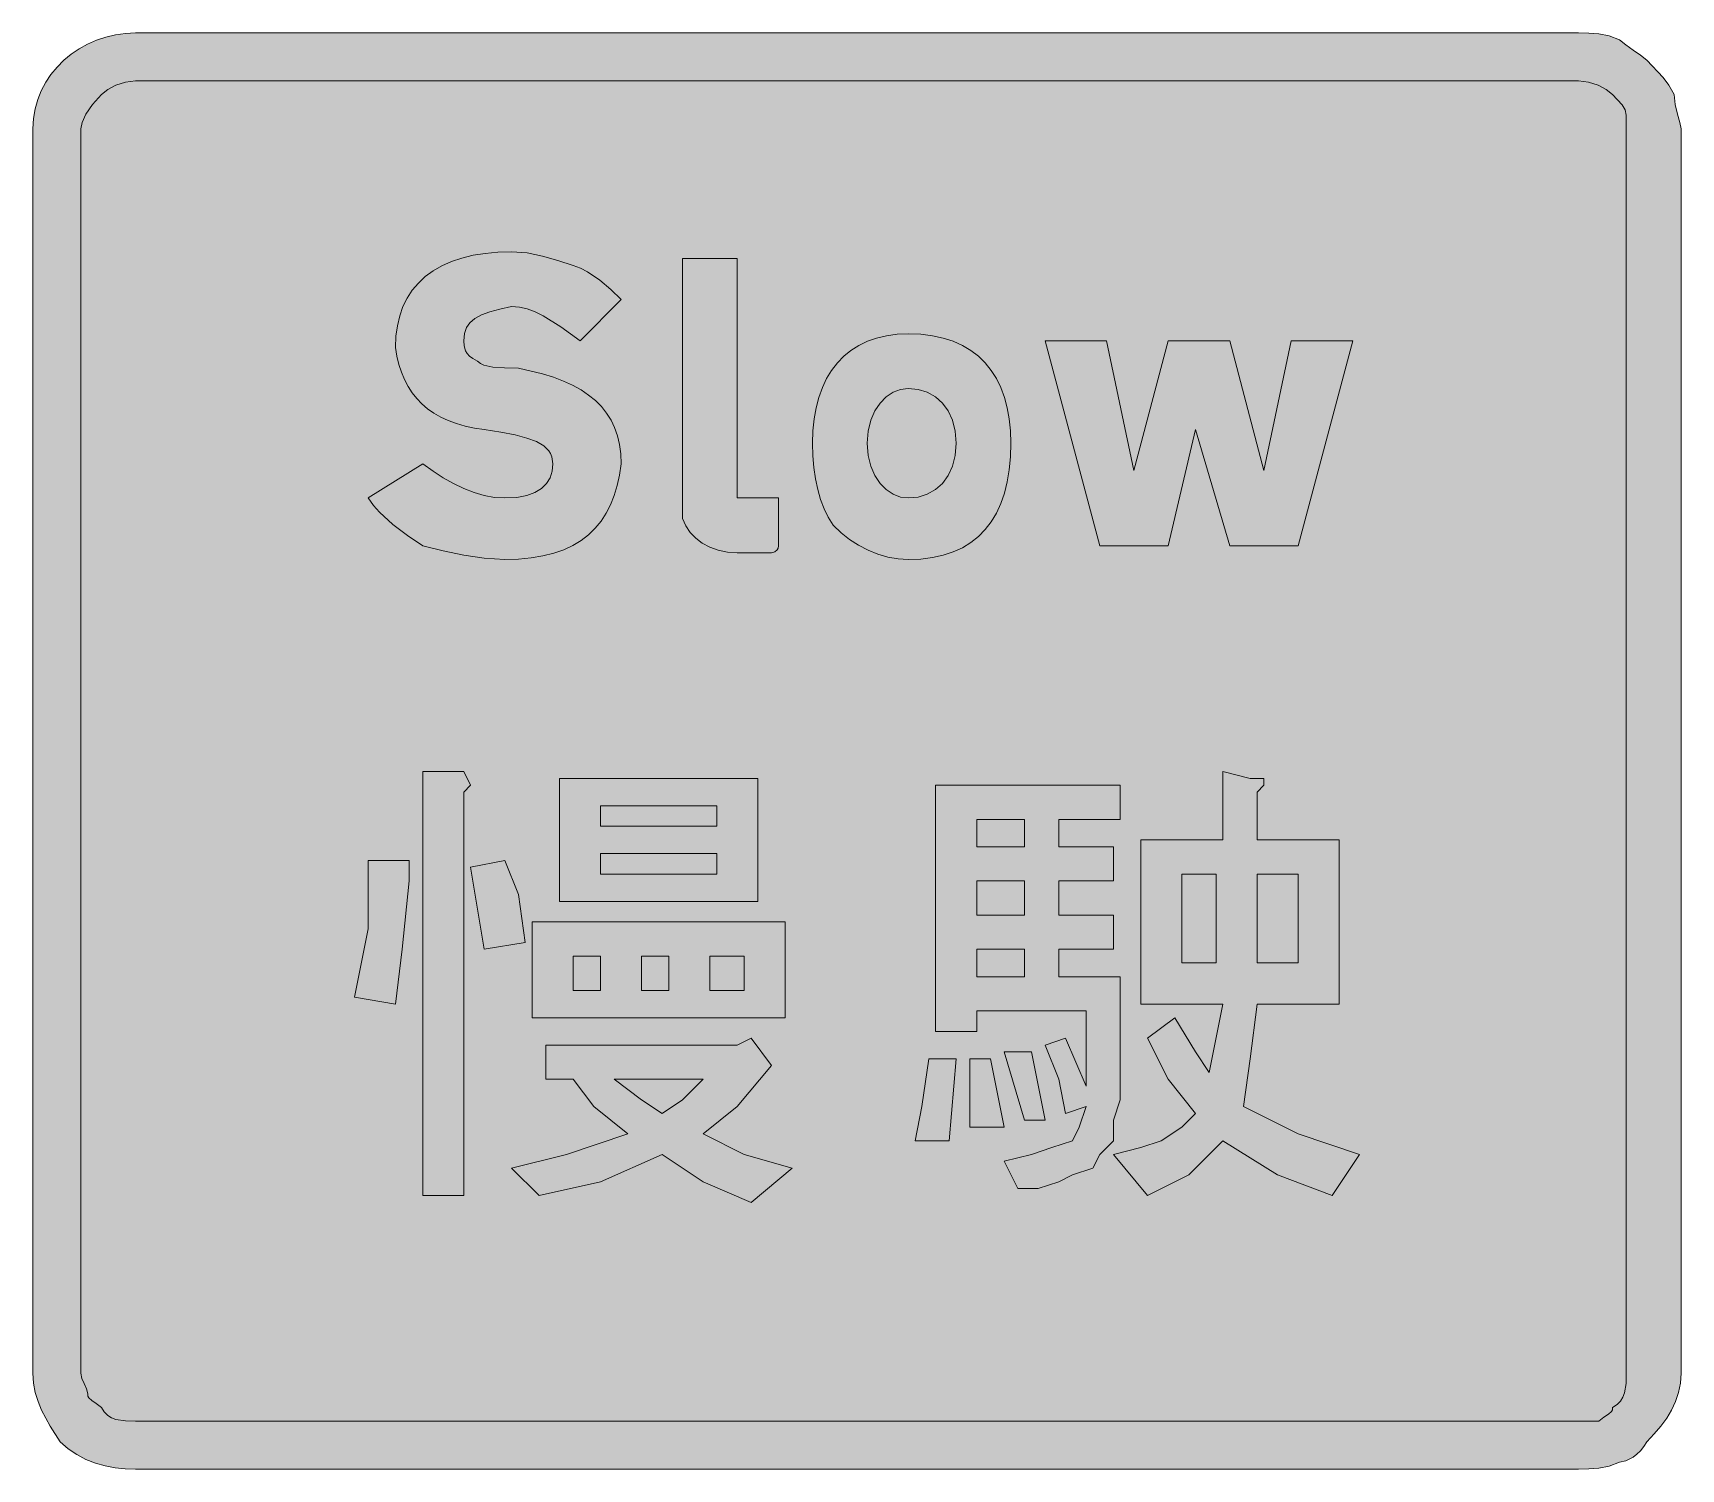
# Model space of a CAD drawing. Header units: metres. Extents: x 139 to 429, y 10 to 262.
import ezdxf

# ---------------------------------------------------------------- set-up
doc = ezdxf.new("R2010")
doc.units = ezdxf.units.M
doc.layers.add('FILL_BLACK_000000', color=7, linetype='Continuous', true_color=0x000000)
doc.layers.add('FILL_WHITE_FFFFFF', color=7, linetype='Continuous', true_color=0xffffff)

msp = doc.modelspace()

# ---------------------------------------------------------------- hatches: boundary and pattern name
at = {"layer": 'FILL_BLACK_000000', "true_color": 0x000000}
h = msp.add_hatch(color=7, dxfattribs=at)
h.dxf.hatch_style = 1
h.paths.add_polyline_path([(410.55, 261.84), (412.35, 261.82), (414.15, 261.69), (415.95, 261.33), (417.75, 260.64), (418.84, 259.74), (420.15, 258.84), (421.46, 257.94), (422.55, 257.04), (425.4, 254.04), (426.43, 252.65), (427.35, 251.04), (427.54, 249.26), (427.95, 247.59), (428.36, 246.15), (428.55, 245.04), (428.55, 26.64), (428.44, 24.89), (428.12, 23.25), (427.6, 21.68), (426.9, 20.19), (426.03, 18.75), (425.01, 17.36), (423.84, 15.99), (422.55, 14.64), (422.05, 13.8), (421.46, 13.06), (420.82, 12.45), (420.15, 11.94), (418.84, 11.26), (417.75, 11.04), (415.95, 10.35), (414.15, 9.99), (412.35, 9.86), (410.55, 9.84), (157.35, 9.84), (155.55, 9.9), (153.77, 10.08), (152.01, 10.41), (150.3, 10.89), (148.64, 11.54), (147.06, 12.37), (145.55, 13.4), (144.15, 14.64), (142.39, 17.36), (140.85, 20.19), (140.24, 21.68), (139.76, 23.25), (139.46, 24.89), (139.35, 26.64), (139.35, 245.04), (139.45, 246.81), (139.73, 248.52), (140.19, 250.16), (140.81, 251.71), (141.59, 253.19), (142.51, 254.57), (143.57, 255.86), (144.75, 257.04), (146.04, 258.11), (147.44, 259.06), (148.92, 259.88), (150.49, 260.56), (152.12, 261.11), (153.82, 261.51), (155.57, 261.76), (157.35, 261.84), (410.55, 261.84)])
h = msp.add_hatch(color=7, dxfattribs=at)
h.dxf.hatch_style = 1
h.paths.add_polyline_path([(214.99, 206.94), (215.25, 206.04), (215.54, 205.59), (215.96, 205.14), (216.56, 204.69), (217.35, 204.24), (217.86, 203.84), (218.47, 203.55), (220.05, 203.19), (222.07, 203.06), (224.55, 203.04), (228.77, 202.02), (230.67, 201.42), (232.42, 200.75), (234.04, 200.01), (235.52, 199.2), (236.85, 198.31), (238.05, 197.34), (239.1, 196.28), (240.02, 195.14), (240.79, 193.91), (241.42, 192.58), (241.92, 191.15), (242.27, 189.62), (242.48, 187.98), (242.55, 186.24), (242.27, 184.27), (241.87, 182.42), (241.35, 180.68), (240.71, 179.06), (239.95, 177.56), (239.05, 176.18), (238.02, 174.92), (236.85, 173.79), (235.54, 172.78), (234.09, 171.91), (232.49, 171.16), (230.74, 170.55), (228.83, 170.06), (226.77, 169.72), (224.54, 169.51), (222.15, 169.44), (218.55, 169.65), (214.95, 170.19), (211.35, 170.96), (207.75, 171.84), (205.07, 173.66), (202.5, 175.59), (200.16, 177.75), (199.1, 178.94), (198.15, 180.24), (207.75, 186.24), (209.55, 184.95), (211.35, 183.78), (213.15, 182.76), (214.95, 181.89), (216.75, 181.19), (218.55, 180.67), (220.35, 180.35), (222.15, 180.24), (224.23, 180.35), (225.99, 180.67), (227.44, 181.19), (228.6, 181.89), (229.47, 182.76), (230.08, 183.78), (230.44, 184.95), (230.55, 186.24), (230.38, 187.48), (230.16, 188.03), (229.86, 188.53), (228.97, 189.4), (227.7, 190.14), (226.04, 190.76), (223.97, 191.3), (221.48, 191.79), (218.55, 192.24), (216.81, 192.51), (215.17, 192.86), (213.65, 193.29), (212.23, 193.81), (210.92, 194.42), (209.71, 195.11), (208.61, 195.88), (207.6, 196.74), (206.69, 197.68), (205.88, 198.71), (205.17, 199.82), (204.54, 201.01), (204.01, 202.29), (203.57, 203.66), (203.22, 205.11), (202.95, 206.64), (203.03, 208.61), (203.29, 210.46), (203.7, 212.2), (204.28, 213.82), (205.02, 215.32), (205.92, 216.7), (206.98, 217.96), (208.2, 219.09), (209.57, 220.1), (211.09, 220.97), (212.77, 221.72), (214.59, 222.33), (216.57, 222.82), (218.68, 223.16), (220.95, 223.37), (223.35, 223.44), (226.05, 223.23), (228.75, 222.69), (231.45, 221.92), (234.15, 221.04), (235.45, 220.54), (236.64, 219.93), (238.8, 218.49), (240.73, 216.82), (242.55, 215.04), (235.35, 207.84), (231.96, 210.3), (228.9, 212.19), (227.46, 212.89), (226.07, 213.41), (224.7, 213.73), (223.35, 213.84), (221.27, 213.39), (219.51, 212.9), (218.06, 212.36), (216.9, 211.74), (216.03, 211), (215.42, 210.13), (215.06, 209.08), (214.95, 207.84), (214.99, 206.94)])
h = msp.add_hatch(color=7, dxfattribs=at)
h.dxf.hatch_style = 1
h.paths.add_polyline_path([(262.95, 182.64), (262.95, 181.44), (262.95, 180.24), (270.15, 180.24), (270.15, 171.84), (270.1, 171.44), (269.96, 171.15), (269.55, 170.79), (268.95, 170.64), (262.95, 170.64), (261.21, 170.75), (259.59, 171.07), (258.12, 171.59), (256.8, 172.29), (255.65, 173.16), (254.68, 174.18), (253.91, 175.35), (253.35, 176.64), (253.35, 179.04), (253.35, 222.24), (262.95, 222.24), (262.95, 182.64)])
h = msp.add_hatch(color=7, dxfattribs=at)
h.dxf.hatch_style = 1
h.paths.add_polyline_path([(310.67, 185.17), (310.32, 183.06), (309.82, 181.08), (309.19, 179.26), (308.42, 177.58), (307.5, 176.06), (306.45, 174.69), (305.25, 173.47), (303.92, 172.41), (302.44, 171.51), (300.82, 170.77), (299.07, 170.19), (297.17, 169.78), (295.13, 169.52), (292.95, 169.44), (291.15, 169.55), (289.37, 169.87), (287.61, 170.39), (285.9, 171.09), (284.24, 171.96), (282.66, 172.98), (281.15, 174.15), (279.75, 175.44), (278.91, 176.85), (278.17, 178.36), (277.56, 180), (277.05, 181.74), (276.66, 183.6), (276.37, 185.56), (276.21, 187.65), (276.15, 189.84), (276.22, 192.03), (276.43, 194.11), (276.77, 196.07), (277.26, 197.9), (277.87, 199.61), (278.62, 201.19), (279.49, 202.63), (280.5, 203.94), (281.63, 205.11), (282.89, 206.13), (284.27, 207), (285.77, 207.73), (287.39, 208.3), (289.13, 208.71), (290.98, 208.96), (292.95, 209.04), (295.13, 208.96), (297.17, 208.71), (299.07, 208.3), (300.82, 207.73), (302.44, 207), (303.92, 206.13), (305.25, 205.11), (306.45, 203.94), (307.5, 202.63), (308.42, 201.19), (309.19, 199.61), (309.82, 197.9), (310.32, 196.07), (310.67, 194.11), (310.88, 192.03), (310.95, 189.84), (310.88, 187.44), (310.67, 185.17)])
h.paths.add_polyline_path([(300.71, 193.87), (299.96, 195.51), (298.95, 196.89), (297.72, 197.98), (296.29, 198.78), (294.69, 199.27), (292.95, 199.44), (291.61, 199.27), (290.31, 198.78), (289.09, 197.98), (288, 196.89), (287.08, 195.51), (286.37, 193.87), (285.91, 191.98), (285.75, 189.84), (285.91, 187.7), (286.37, 185.81), (287.08, 184.17), (288, 182.79), (289.09, 181.7), (290.31, 180.9), (291.61, 180.41), (292.95, 180.24), (294.69, 180.41), (296.29, 180.9), (297.72, 181.7), (298.95, 182.79), (299.96, 184.17), (300.71, 185.81), (301.19, 187.7), (301.35, 189.84), (301.19, 191.98), (300.71, 193.87)], flags=16)
h = msp.add_hatch(color=7, dxfattribs=at)
h.dxf.hatch_style = 1
h.paths.add_polyline_path([(349.35, 171.84), (343.35, 192.24), (338.55, 171.84), (326.55, 171.84), (316.95, 207.84), (327.75, 207.84), (332.55, 185.04), (338.55, 207.84), (343.35, 207.84), (349.35, 207.84), (355.35, 185.04), (360.15, 207.84), (370.95, 207.84), (361.35, 171.84), (349.35, 171.84)])
h = msp.add_hatch(color=7, dxfattribs=at)
h.dxf.hatch_style = 1
h.paths.add_polyline_path([(214.95, 132.24), (216.15, 129.84), (214.95, 128.64), (214.95, 57.84), (207.75, 57.84), (207.75, 132.24), (214.95, 132.24)])
h = msp.add_hatch(color=7, dxfattribs=at)
h.dxf.hatch_style = 1
h.paths.add_polyline_path([(231.75, 109.44), (231.75, 131.04), (266.55, 131.04), (266.55, 109.44), (231.75, 109.44)])
h.paths.add_polyline_path([(238.95, 126.24), (238.95, 122.64), (259.35, 122.64), (259.35, 126.24), (238.95, 126.24)], flags=16)
h.paths.add_polyline_path([(259.35, 117.84), (238.95, 117.84), (238.95, 114.24), (259.35, 114.24), (259.35, 117.84)], flags=16)
h = msp.add_hatch(color=7, dxfattribs=at)
h.dxf.hatch_style = 1
h.paths.add_polyline_path([(355.35, 129.84), (354.15, 128.64), (354.15, 120.24), (368.55, 120.24), (368.55, 91.44), (354.15, 91.44), (352.95, 81.84), (351.75, 73.44), (361.35, 68.64), (372.15, 65.04), (367.35, 57.84), (357.75, 61.44), (348.15, 67.44), (342.15, 61.44), (334.95, 57.84), (328.95, 65.04), (333.75, 66.24), (337.35, 67.44), (340.95, 69.84), (343.35, 72.24), (338.55, 78.24), (334.95, 85.44), (339.75, 89.04), (343.35, 83.04), (345.75, 79.44), (348.15, 91.44), (333.75, 91.44), (333.75, 120.24), (348.15, 120.24), (348.15, 132.24), (352.95, 131.04), (355.35, 131.04), (355.35, 129.84)])
h.paths.add_polyline_path([(340.95, 114.24), (340.95, 98.64), (346.95, 98.64), (346.95, 114.24), (340.95, 114.24)], flags=16)
h.paths.add_polyline_path([(361.35, 114.24), (354.15, 114.24), (354.15, 98.64), (361.35, 98.64), (361.35, 114.24)], flags=16)
h = msp.add_hatch(color=7, dxfattribs=at)
h.dxf.hatch_style = 1
h.paths.add_polyline_path([(319.35, 119.04), (328.95, 119.04), (328.95, 113.04), (319.35, 113.04), (319.35, 107.04), (328.95, 107.04), (328.95, 101.04), (319.35, 101.04), (319.35, 96.24), (330.15, 96.24), (330.15, 78.24), (330.15, 74.64), (328.95, 71.04), (328.95, 67.44), (326.55, 65.04), (325.35, 62.64), (321.75, 61.44), (319.35, 60.24), (315.75, 59.04), (312.15, 59.04), (309.75, 63.84), (314.55, 65.04), (318.15, 66.24), (321.75, 67.44), (322.95, 69.84), (324.15, 73.44), (320.55, 72.24), (319.35, 78.24), (316.95, 84.24), (320.55, 85.44), (324.15, 77.04), (324.15, 90.24), (304.95, 90.24), (304.95, 86.64), (297.75, 86.64), (297.75, 129.84), (330.15, 129.84), (330.15, 123.84), (319.35, 123.84), (319.35, 119.04)])
h.paths.add_polyline_path([(304.95, 119.04), (313.35, 119.04), (313.35, 123.84), (304.95, 123.84), (304.95, 119.04)], flags=16)
h.paths.add_polyline_path([(304.95, 113.04), (304.95, 107.04), (313.35, 107.04), (313.35, 113.04), (304.95, 113.04)], flags=16)
h.paths.add_polyline_path([(313.35, 101.04), (304.95, 101.04), (304.95, 96.24), (313.35, 96.24), (313.35, 101.04)], flags=16)
h = msp.add_hatch(color=7, dxfattribs=at)
h.dxf.hatch_style = 1
h.paths.add_polyline_path([(198.15, 104.64), (198.15, 116.64), (205.35, 116.64), (205.35, 114.24), (205.35, 113.04), (204.15, 101.04), (202.95, 91.44), (195.75, 92.64), (198.15, 104.64)])
h = msp.add_hatch(color=7, dxfattribs=at)
h.dxf.hatch_style = 1
h.paths.add_polyline_path([(224.55, 110.64), (225.75, 102.24), (218.55, 101.04), (216.15, 115.44), (222.15, 116.64), (224.55, 110.64)])
h = msp.add_hatch(color=7, dxfattribs=at)
h.dxf.hatch_style = 1
h.paths.add_polyline_path([(226.95, 105.84), (271.35, 105.84), (271.35, 89.04), (226.95, 89.04), (226.95, 105.84)])
h.paths.add_polyline_path([(246.15, 93.84), (250.95, 93.84), (250.95, 99.84), (246.15, 99.84), (246.15, 93.84)], flags=16)
h.paths.add_polyline_path([(234.15, 99.84), (234.15, 93.84), (238.95, 93.84), (238.95, 99.84), (234.15, 99.84)], flags=16)
h.paths.add_polyline_path([(264.15, 99.84), (258.15, 99.84), (258.15, 93.84), (264.15, 93.84), (264.15, 99.84)], flags=16)
h = msp.add_hatch(color=7, dxfattribs=at)
h.dxf.hatch_style = 1
h.paths.add_polyline_path([(265.35, 85.44), (268.95, 80.64), (262.95, 73.44), (256.95, 68.64), (264.15, 65.04), (272.55, 62.64), (265.35, 56.64), (256.95, 60.24), (249.75, 65.04), (238.95, 60.24), (228.15, 57.84), (223.35, 62.64), (232.95, 65.04), (243.75, 68.64), (237.75, 73.44), (234.15, 78.24), (229.35, 78.24), (229.35, 84.24), (262.95, 84.24), (265.35, 85.44)])
h.paths.add_polyline_path([(249.75, 72.24), (253.35, 74.64), (256.95, 78.24), (241.35, 78.24), (246.15, 74.64), (249.75, 72.24)], flags=16)
h = msp.add_hatch(color=7, dxfattribs=at)
h.dxf.hatch_style = 1
h.paths.add_polyline_path([(300.15, 67.44), (294.15, 67.44), (295.35, 73.44), (296.55, 81.84), (301.35, 81.84), (300.15, 67.44)])
h = msp.add_hatch(color=7, dxfattribs=at)
h.dxf.hatch_style = 1
h.paths.add_polyline_path([(309.75, 69.84), (303.75, 69.84), (303.75, 75.84), (303.75, 81.84), (307.35, 81.84), (309.75, 69.84)])
h = msp.add_hatch(color=7, dxfattribs=at)
h.dxf.hatch_style = 1
h.paths.add_polyline_path([(316.95, 71.04), (313.35, 71.04), (309.75, 83.04), (314.55, 83.04), (316.95, 71.04)])
at = {"layer": 'FILL_WHITE_FFFFFF', "true_color": 0xffffff}
h = msp.add_hatch(color=7, dxfattribs=at)
h.dxf.hatch_style = 1
h.paths.add_polyline_path([(412.33, 253.23), (414, 252.69), (415.44, 251.92), (416.55, 251.04), (418.2, 249.24), (418.74, 248.34), (418.95, 247.44), (418.95, 245.04), (418.95, 26.64), (418.91, 24.86), (418.65, 23.19), (418.36, 22.43), (417.94, 21.75), (417.34, 21.14), (416.55, 20.64), (416.5, 20.24), (416.34, 19.93), (415.8, 19.44), (415.03, 18.95), (414.15, 18.24), (410.55, 18.24), (157.35, 18.24), (155.57, 18.28), (153.9, 18.54), (153.14, 18.83), (152.46, 19.25), (151.85, 19.85), (151.35, 20.64), (150.47, 21.35), (149.7, 21.84), (149.16, 22.33), (149, 22.64), (148.95, 23.04), (148.76, 23.94), (148.35, 24.84), (147.94, 25.74), (147.75, 26.64), (147.75, 245.04), (147.98, 246.15), (148.65, 247.59), (149.77, 249.26), (151.35, 251.04), (152.46, 251.92), (153.9, 252.69), (155.57, 253.23), (157.35, 253.44), (410.55, 253.44), (412.33, 253.23)])

# ---------------------------------------------------------------- linework, layer by layer
at = {"layer": 'FILL_BLACK_000000', "lineweight": 0, "true_color": 0x000000}
for points in [[(410.55, 261.84), (412.35, 261.82), (414.15, 261.69), (415.95, 261.33), (417.75, 260.64), (418.84, 259.74), (420.15, 258.84), (421.46, 257.94), (422.55, 257.04), (425.4, 254.04), (426.43, 252.65), (427.35, 251.04), (427.54, 249.26), (427.95, 247.59), (428.36, 246.15), (428.55, 245.04), (428.55, 26.64), (428.44, 24.89), (428.12, 23.25), (427.6, 21.68), (426.9, 20.19), (426.03, 18.75), (425.01, 17.36), (423.84, 15.99), (422.55, 14.64), (422.05, 13.8), (421.46, 13.06), (420.82, 12.45), (420.15, 11.94), (418.84, 11.26), (417.75, 11.04), (415.95, 10.35), (414.15, 9.99), (412.35, 9.86), (410.55, 9.84), (157.35, 9.84), (155.55, 9.9), (153.77, 10.08), (152.01, 10.41), (150.3, 10.89), (148.64, 11.54), (147.06, 12.37), (145.55, 13.4), (144.15, 14.64), (142.39, 17.36), (140.85, 20.19), (140.24, 21.68), (139.76, 23.25), (139.46, 24.89), (139.35, 26.64), (139.35, 245.04), (139.45, 246.81), (139.73, 248.52), (140.19, 250.16), (140.81, 251.71), (141.59, 253.19), (142.51, 254.57), (143.57, 255.86), (144.75, 257.04), (146.04, 258.11), (147.44, 259.06), (148.92, 259.88), (150.49, 260.56), (152.12, 261.11), (153.82, 261.51), (155.57, 261.76), (157.35, 261.84)], [(214.99, 206.94), (215.25, 206.04), (215.54, 205.59), (215.96, 205.14), (216.56, 204.69), (217.35, 204.24), (217.86, 203.84), (218.47, 203.55), (220.05, 203.19), (222.07, 203.06), (224.55, 203.04), (228.77, 202.02), (230.67, 201.42), (232.42, 200.75), (234.04, 200.01), (235.52, 199.2), (236.85, 198.31), (238.05, 197.34), (239.1, 196.28), (240.02, 195.14), (240.79, 193.91), (241.42, 192.58), (241.92, 191.15), (242.27, 189.62), (242.48, 187.98), (242.55, 186.24), (242.27, 184.27), (241.87, 182.42), (241.35, 180.68), (240.71, 179.06), (239.95, 177.56), (239.05, 176.18), (238.02, 174.92), (236.85, 173.79), (235.54, 172.78), (234.09, 171.91), (232.49, 171.16), (230.74, 170.55), (228.83, 170.06), (226.77, 169.72), (224.54, 169.51), (222.15, 169.44), (218.55, 169.65), (214.95, 170.19), (211.35, 170.96), (207.75, 171.84), (205.07, 173.66), (202.5, 175.59), (200.16, 177.75), (199.1, 178.94), (198.15, 180.24), (207.75, 186.24), (209.55, 184.95), (211.35, 183.78), (213.15, 182.76), (214.95, 181.89), (216.75, 181.19), (218.55, 180.67), (220.35, 180.35), (222.15, 180.24), (224.23, 180.35), (225.99, 180.67), (227.44, 181.19), (228.6, 181.89), (229.47, 182.76), (230.08, 183.78), (230.44, 184.95), (230.55, 186.24), (230.38, 187.48), (230.16, 188.03), (229.86, 188.53), (228.97, 189.4), (227.7, 190.14), (226.04, 190.76), (223.97, 191.3), (221.48, 191.79), (218.55, 192.24), (216.81, 192.51), (215.17, 192.86), (213.65, 193.29), (212.23, 193.81), (210.92, 194.42), (209.71, 195.11), (208.61, 195.88), (207.6, 196.74), (206.69, 197.68), (205.88, 198.71), (205.17, 199.82), (204.54, 201.01), (204.01, 202.29), (203.57, 203.66), (203.22, 205.11), (202.95, 206.64), (203.03, 208.61), (203.29, 210.46), (203.7, 212.2), (204.28, 213.82), (205.02, 215.32), (205.92, 216.7), (206.98, 217.96), (208.2, 219.09), (209.57, 220.1), (211.09, 220.97), (212.77, 221.72), (214.59, 222.33), (216.57, 222.82), (218.68, 223.16), (220.95, 223.37), (223.35, 223.44), (226.05, 223.23), (228.75, 222.69), (231.45, 221.92), (234.15, 221.04), (235.45, 220.54), (236.64, 219.93), (238.8, 218.49), (240.73, 216.82), (242.55, 215.04), (235.35, 207.84), (231.96, 210.3), (228.9, 212.19), (227.46, 212.89), (226.07, 213.41), (224.7, 213.73), (223.35, 213.84), (221.27, 213.39), (219.51, 212.9), (218.06, 212.36), (216.9, 211.74), (216.03, 211), (215.42, 210.13), (215.06, 209.08), (214.95, 207.84)], [(262.95, 182.64), (262.95, 181.44), (262.95, 180.24), (270.15, 180.24), (270.15, 171.84), (270.1, 171.44), (269.96, 171.15), (269.55, 170.79), (268.95, 170.64), (262.95, 170.64), (261.21, 170.75), (259.59, 171.07), (258.12, 171.59), (256.8, 172.29), (255.65, 173.16), (254.68, 174.18), (253.91, 175.35), (253.35, 176.64), (253.35, 179.04), (253.35, 222.24), (262.95, 222.24)], [(310.67, 185.17), (310.32, 183.06), (309.82, 181.08), (309.19, 179.26), (308.42, 177.58), (307.5, 176.06), (306.45, 174.69), (305.25, 173.47), (303.92, 172.41), (302.44, 171.51), (300.82, 170.77), (299.07, 170.19), (297.17, 169.78), (295.13, 169.52), (292.95, 169.44), (291.15, 169.55), (289.37, 169.87), (287.61, 170.39), (285.9, 171.09), (284.24, 171.96), (282.66, 172.98), (281.15, 174.15), (279.75, 175.44), (278.91, 176.85), (278.17, 178.36), (277.56, 180), (277.05, 181.74), (276.66, 183.6), (276.37, 185.56), (276.21, 187.65), (276.15, 189.84), (276.22, 192.03), (276.43, 194.11), (276.77, 196.07), (277.26, 197.9), (277.87, 199.61), (278.62, 201.19), (279.49, 202.63), (280.5, 203.94), (281.63, 205.11), (282.89, 206.13), (284.27, 207), (285.77, 207.73), (287.39, 208.3), (289.13, 208.71), (290.98, 208.96), (292.95, 209.04), (295.13, 208.96), (297.17, 208.71), (299.07, 208.3), (300.82, 207.73), (302.44, 207), (303.92, 206.13), (305.25, 205.11), (306.45, 203.94), (307.5, 202.63), (308.42, 201.19), (309.19, 199.61), (309.82, 197.9), (310.32, 196.07), (310.67, 194.11), (310.88, 192.03), (310.95, 189.84), (310.88, 187.44)], [(349.35, 171.84), (343.35, 192.24), (338.55, 171.84), (326.55, 171.84), (316.95, 207.84), (327.75, 207.84), (332.55, 185.04), (338.55, 207.84), (343.35, 207.84), (349.35, 207.84), (355.35, 185.04), (360.15, 207.84), (370.95, 207.84), (361.35, 171.84)], [(300.71, 193.87), (299.96, 195.51), (298.95, 196.89), (297.72, 197.98), (296.29, 198.78), (294.69, 199.27), (292.95, 199.44), (291.61, 199.27), (290.31, 198.78), (289.09, 197.98), (288, 196.89), (287.08, 195.51), (286.37, 193.87), (285.91, 191.98), (285.75, 189.84), (285.91, 187.7), (286.37, 185.81), (287.08, 184.17), (288, 182.79), (289.09, 181.7), (290.31, 180.9), (291.61, 180.41), (292.95, 180.24), (294.69, 180.41), (296.29, 180.9), (297.72, 181.7), (298.95, 182.79), (299.96, 184.17), (300.71, 185.81), (301.19, 187.7), (301.35, 189.84), (301.19, 191.98)], [(214.95, 132.24), (216.15, 129.84), (214.95, 128.64), (214.95, 57.84), (207.75, 57.84), (207.75, 132.24)], [(231.75, 109.44), (231.75, 131.04), (266.55, 131.04), (266.55, 109.44)], [(355.35, 129.84), (354.15, 128.64), (354.15, 120.24), (368.55, 120.24), (368.55, 91.44), (354.15, 91.44), (352.95, 81.84), (351.75, 73.44), (361.35, 68.64), (372.15, 65.04), (367.35, 57.84), (357.75, 61.44), (348.15, 67.44), (342.15, 61.44), (334.95, 57.84), (328.95, 65.04), (333.75, 66.24), (337.35, 67.44), (340.95, 69.84), (343.35, 72.24), (338.55, 78.24), (334.95, 85.44), (339.75, 89.04), (343.35, 83.04), (345.75, 79.44), (348.15, 91.44), (333.75, 91.44), (333.75, 120.24), (348.15, 120.24), (348.15, 132.24), (352.95, 131.04), (355.35, 131.04)], [(319.35, 119.04), (328.95, 119.04), (328.95, 113.04), (319.35, 113.04), (319.35, 107.04), (328.95, 107.04), (328.95, 101.04), (319.35, 101.04), (319.35, 96.24), (330.15, 96.24), (330.15, 78.24), (330.15, 74.64), (328.95, 71.04), (328.95, 67.44), (326.55, 65.04), (325.35, 62.64), (321.75, 61.44), (319.35, 60.24), (315.75, 59.04), (312.15, 59.04), (309.75, 63.84), (314.55, 65.04), (318.15, 66.24), (321.75, 67.44), (322.95, 69.84), (324.15, 73.44), (320.55, 72.24), (319.35, 78.24), (316.95, 84.24), (320.55, 85.44), (324.15, 77.04), (324.15, 90.24), (304.95, 90.24), (304.95, 86.64), (297.75, 86.64), (297.75, 129.84), (330.15, 129.84), (330.15, 123.84), (319.35, 123.84)], [(238.95, 126.24), (238.95, 122.64), (259.35, 122.64), (259.35, 126.24)], [(304.95, 119.04), (313.35, 119.04), (313.35, 123.84), (304.95, 123.84)], [(198.15, 104.64), (198.15, 116.64), (205.35, 116.64), (205.35, 114.24), (205.35, 113.04), (204.15, 101.04), (202.95, 91.44), (195.75, 92.64)], [(224.55, 110.64), (225.75, 102.24), (218.55, 101.04), (216.15, 115.44), (222.15, 116.64)], [(259.35, 117.84), (238.95, 117.84), (238.95, 114.24), (259.35, 114.24)], [(304.95, 113.04), (304.95, 107.04), (313.35, 107.04), (313.35, 113.04)], [(340.95, 114.24), (340.95, 98.64), (346.95, 98.64), (346.95, 114.24)], [(361.35, 114.24), (354.15, 114.24), (354.15, 98.64), (361.35, 98.64)], [(226.95, 105.84), (271.35, 105.84), (271.35, 89.04), (226.95, 89.04)], [(234.15, 99.84), (234.15, 93.84), (238.95, 93.84), (238.95, 99.84)], [(246.15, 93.84), (250.95, 93.84), (250.95, 99.84), (246.15, 99.84)], [(264.15, 99.84), (258.15, 99.84), (258.15, 93.84), (264.15, 93.84)], [(313.35, 101.04), (304.95, 101.04), (304.95, 96.24), (313.35, 96.24)], [(265.35, 85.44), (268.95, 80.64), (262.95, 73.44), (256.95, 68.64), (264.15, 65.04), (272.55, 62.64), (265.35, 56.64), (256.95, 60.24), (249.75, 65.04), (238.95, 60.24), (228.15, 57.84), (223.35, 62.64), (232.95, 65.04), (243.75, 68.64), (237.75, 73.44), (234.15, 78.24), (229.35, 78.24), (229.35, 84.24), (262.95, 84.24)], [(300.15, 67.44), (294.15, 67.44), (295.35, 73.44), (296.55, 81.84), (301.35, 81.84)], [(309.75, 69.84), (303.75, 69.84), (303.75, 75.84), (303.75, 81.84), (307.35, 81.84)], [(316.95, 71.04), (313.35, 71.04), (309.75, 83.04), (314.55, 83.04)], [(249.75, 72.24), (253.35, 74.64), (256.95, 78.24), (241.35, 78.24), (246.15, 74.64)]]:
    msp.add_lwpolyline(points, close=True, dxfattribs=at)
at = {"layer": 'FILL_WHITE_FFFFFF', "lineweight": 0, "true_color": 0x000000}
msp.add_lwpolyline([(412.33, 253.23), (414, 252.69), (415.44, 251.92), (416.55, 251.04), (418.2, 249.24), (418.74, 248.34), (418.95, 247.44), (418.95, 245.04), (418.95, 26.64), (418.91, 24.86), (418.65, 23.19), (418.36, 22.43), (417.94, 21.75), (417.34, 21.14), (416.55, 20.64), (416.5, 20.24), (416.34, 19.93), (415.8, 19.44), (415.03, 18.95), (414.15, 18.24), (410.55, 18.24), (157.35, 18.24), (155.57, 18.28), (153.9, 18.54), (153.14, 18.83), (152.46, 19.25), (151.85, 19.85), (151.35, 20.64), (150.47, 21.35), (149.7, 21.84), (149.16, 22.33), (149, 22.64), (148.95, 23.04), (148.76, 23.94), (148.35, 24.84), (147.94, 25.74), (147.75, 26.64), (147.75, 245.04), (147.98, 246.15), (148.65, 247.59), (149.77, 249.26), (151.35, 251.04), (152.46, 251.92), (153.9, 252.69), (155.57, 253.23), (157.35, 253.44), (410.55, 253.44)], close=True, dxfattribs=at)

doc.saveas('drawing.dxf')
